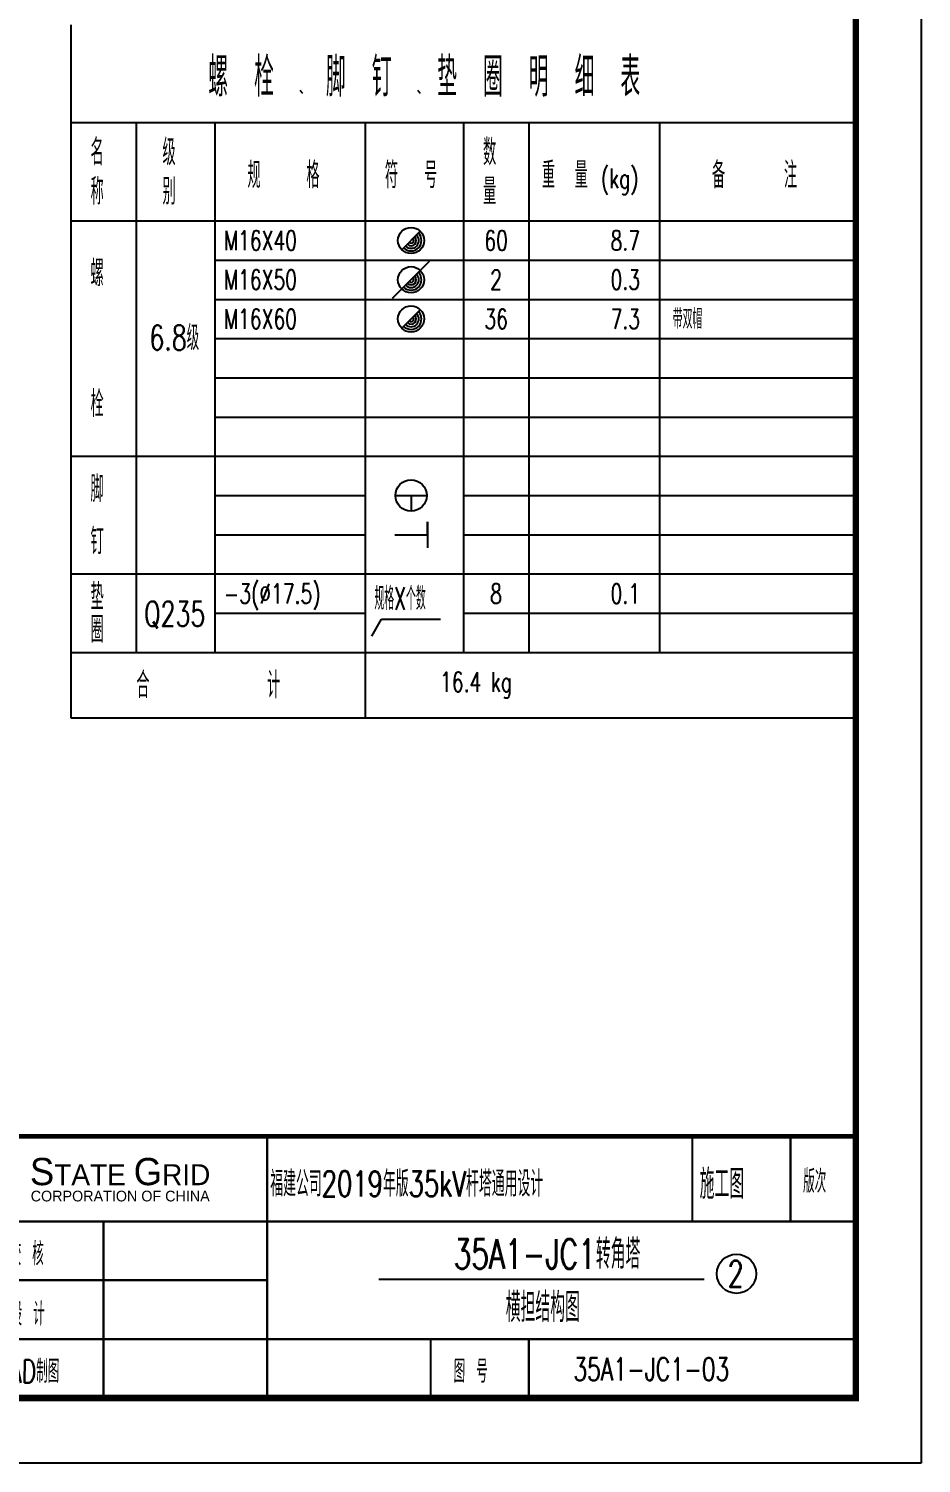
# Model space of a CAD drawing. Header units: millimetres. Extents: x 34299 to 34893, y -8380 to -7960.
# Drawn here: x 34756.2 to 34892.6, y -8379.7 to -8160.3 of the extents above; entities that cross this region are included whole.
import ezdxf
from ezdxf.enums import TextEntityAlignment as Align

# ---------------------------------------------------------------- set-up
doc = ezdxf.new("R2010")
doc.units = ezdxf.units.MM
doc.header["$LTSCALE"] = 10
doc.layers.add('3', color=1, linetype='Continuous')
doc.styles.add('1-2', font='')
doc.styles.get("Standard").update_dxf_attribs({"font": 'SIMPLEX.shx', "width": 0.7, "bigfont": 'gbhzfs.shx'})
doc.styles.get('1-2').set_extended_font_data('STZhongsong')

# ---------------------------------------------------------------- blocks, each defined once
blk = doc.blocks.new('$TD_AUDIT_GENERATED_(5D2)')
at = {"linetype": 'Continuous'}
for p, q in [((-333.977242682997, 467.5581942196441), (-333.977242682997, 47.55819421964407)), ((-333.977242682997, 47.55819421964407), (-927.977242682997, 47.55819421964407))]:
    blk.add_line(p, q, dxfattribs=at)
at = {"linetype": 'Continuous', "const_width": 1}
blk.add_lwpolyline([(-902.977242682997, 57.55819421964407), (-902.977242682997, 457.5581942196441), (-343.977242682997, 457.5581942196441), (-343.977242682997, 57.55819421964407), (-902.977242682997, 57.55819421964407)], dxfattribs=at)
blk = doc.blocks.new('$TD_AUDIT_GENERATED_(5DE)')
at = {"color": 0, "linetype": 'Continuous', "const_width": 0.7}
blk.add_lwpolyline([(327.3260566213691, 477.0055067874211), (507.3260566213691, 477.0055067874211), (507.3260566213691, 437.0055067874211), (327.3260566213691, 437.0055067874211)], close=True, dxfattribs=at)
at = {"color": 0, "linetype": 'Continuous', "const_width": 0.35}
for points in [[(417.3260566213691, 477.0055067874211), (417.3260566213691, 437.0055067874211)], [(482.3260566213691, 477.0055067874211), (482.3260566213691, 464.0055067874211)], [(497.3260566213691, 477.0055067874211), (497.3260566213691, 464.0055067874211)], [(327.3260566213691, 464.0055067874211), (507.3260566213691, 464.0055067874211)], [(392.3260566213691, 464.0055067874211), (392.3260566213691, 437.0055067874211)], [(327.3260566213691, 455.0055067874211), (417.3260566213691, 455.0055067874211)], [(327.3260566213691, 446.0055067874211), (507.3260566213691, 446.0055067874211)], [(457.3260566213691, 446.0055067874211), (457.3260566213691, 437.0055067874211)]]:
    blk.add_lwpolyline(points, dxfattribs=at)
at = {"const_width": 0.35}
blk.add_lwpolyline([(442.3260566213691, 446.0055067874211), (442.3260566213691, 437.0055067874211)], dxfattribs=at)
at = {"oblique": 1, "width": 0.7}
for s, p in [('\\M+5B0E6\\M+5B4CE ', (499.2442835569706, 468.374471592466)), ('\\M+5D0A3 \\M+5BACB ', (377.9417543177694, 457.2733423734555)), ('\\M+5C9E8 \\M+5BCC6 ', (378.0893087716283, 448.0777578234358)), ('CAD\\M+5D6C6\\M+5CDBC  ', (375.6940811398178, 439.3090471225102)), ('\\M+5CDBC \\M+5BAC5 ', (445.8088548951343, 439.3352190369735))]:
    blk.add_text(s, height=3.5, dxfattribs=at).set_placement(p)
at = {"style": '1-2'}
blk.add_text('CORPORATION OF CHINA', height=1.6371, dxfattribs=at).set_placement((381.1837902371278, 467.0549226538912))
at = {"insert": (381.0608694943336, 473.7068296215827), "char_height": 4.16761607070872, "width": 30.14159743860961, "attachment_point": 1, "style": '1-2'}
blk.add_mtext('S{\\H0.7692x;TATE }G{\\H0.7692x;RID}', dxfattribs=at)
at = {"layer": '3', "color": 7, "width": 0.7}
for s, height, p in [('\\M+5B8A3\\M+5BDA8\\M+5B9AB\\M+5CBBE2019\\M+5C4EA\\M+5B0E635kV\\M+5B8CB\\M+5CBFE\\M+5CDA8\\M+5D3C3\\M+5C9E8\\M+5BCC6', 3.9, (417.8042478400181, 467.8015505267219)), ('\\M+5CAA9\\M+5B9A4\\M+5CDBC', 4.5, (483.4383503457336, 467.4569176488955))]:
    blk.add_text(s, height=height, dxfattribs=at).set_placement(p)
blk = doc.blocks.new('GWTKA2')
at = {"color": 0}
for name, p in [('$TD_AUDIT_GENERATED_(5D2)', (23675.20413245491, -9813.433895560807)), ('$TD_AUDIT_GENERATED_(5DE)', (22823.90083315054, -10192.88120812859))]:
    blk.add_blockref(name, p, dxfattribs=at)
blk = doc.blocks.new('M16X40')
blk.add_line((-0.1414200067520142, -0.1414200067520142), (0.1414200067520142, 0.1414200067520142))
blk.add_circle((0, 0), 0.2000000029802322)
for radius in [0.1599984774463594, 0.1199988633531256, 0.0799992387231797, 0.0399996193615898]:
    blk.add_arc((0, 0), radius, 225.0000000000001, 45.00000000000005)
blk = doc.blocks.new('M16X50')
for p, q in [((-0.2828427124746191, -0.2828427124746191), (0.282842712474619, 0.282842712474619)), ((-0.1414200067520142, -0.1414200067520142), (0.1414200067520142, 0.1414200067520142))]:
    blk.add_line(p, q)
blk.add_circle((0, 0), 0.2000000029802322)
for radius in [0.1599984774463594, 0.1199988633531256, 0.0799992387231797, 0.0399996193615898]:
    blk.add_arc((0, 0), radius, 225.0000000000001, 45.00000000000005)
blk = doc.blocks.new('M16X61')
blk.add_line((-0.1414200067520142, -0.1414200067520142), (0.1414200067520142, 0.1414200067520142))
blk.add_circle((0, 0), 0.2000000029802322)
for radius in [0.1599984774463594, 0.1199988633531256, 0.0799992387231797, 0.0399996193615898]:
    blk.add_arc((0, 0), radius, 225.0000000000001, 45.00000000000005)

msp = doc.modelspace()

# ---------------------------------------------------------------- linework, layer by layer
for p, q in [((34762.64163596212, -8159.718551669428), (34762.64163596212, -8265.718551669428)), ((34882.64163596212, -8159.718551669428), (34882.64163596212, -8265.718551669428)), ((34797.64163596212, -8169.718551669428), (34798.02730852794, -8170.1781783353)), ((34815.64163596212, -8169.718551669428), (34816.02730852794, -8170.1781783353)), ((34882.64163596212, -8174.718551669428), (34762.64163596212, -8174.718551669428)), ((34772.64163596212, -8174.718551669428), (34772.64163596212, -8255.718551669428)), ((34784.64163596212, -8174.718551669428), (34784.64163596212, -8255.718551669428)), ((34807.64163596212, -8174.718551669428), (34807.64163596212, -8265.718551669428)), ((34822.64163596212, -8174.718551669428), (34822.64163596212, -8255.718551669428)), ((34832.64163596212, -8174.718551669428), (34832.64163596212, -8255.718551669428)), ((34852.64163596212, -8174.718551669428), (34852.64163596212, -8255.718551669428)), ((34762.64163596212, -8189.718551669428), (34882.64163596212, -8189.718551669428)), ((34784.64163596212, -8195.718551669428), (34882.64163596212, -8195.718551669428)), ((34784.64163596212, -8201.718551669428), (34882.64163596212, -8201.718551669428)), ((34784.64163596212, -8207.718551669428), (34882.64163596212, -8207.718551669428)), ((34784.64163596212, -8213.718551669428), (34882.64163596212, -8213.718551669428)), ((34784.64163596212, -8219.718551669428), (34882.64163596212, -8219.718551669428)), ((34762.64163596212, -8225.718551669428), (34882.64163596212, -8225.718551669428)), ((34784.64163596212, -8231.718551669428), (34807.64163596212, -8231.718551669428)), ((34812.24163596213, -8231.718551669428), (34817.04163596213, -8231.718551669428)), ((34814.64163596212, -8231.718551669428), (34814.64163596212, -8234.118551669428)), ((34822.64163596212, -8231.718551669428), (34882.64163596212, -8231.718551669428)), ((34817.14163596212, -8237.718551669428), (34817.14163596212, -8235.718551669428)), ((34817.14163596212, -8235.718551669428), (34817.14163596212, -8239.718551669428)), ((34784.64163596212, -8237.718551669428), (34807.64163596212, -8237.718551669428)), ((34812.14163596212, -8237.718551669428), (34817.14163596212, -8237.718551669428)), ((34822.64163596212, -8237.718551669428), (34882.64163596212, -8237.718551669428)), ((34762.64163596212, -8243.718551669428), (34882.64163596212, -8243.718551669428)), ((34784.64163596212, -8249.718551669428), (34807.64163596212, -8249.718551669428)), ((34808.64163596212, -8253.218551669428), (34810.14163596212, -8250.620475458074)), ((34810.14163596212, -8250.620475458074), (34819.14163596212, -8250.620475458074)), ((34822.64163596212, -8249.718551669428), (34882.64163596212, -8249.718551669428)), ((34762.64163596212, -8255.718551669428), (34882.64163596212, -8255.718551669428)), ((34762.64163596212, -8265.718551669428), (34882.64163596212, -8265.718551669428))]:
    msp.add_line(p, q)
at = {"color": 7}
msp.add_line((34809.70857708792, -8351.536461762513), (34859.47314640472, -8351.536461762513), dxfattribs=at)
for centre, radius in [((34814.64163596212, -8231.718551669428), 2.4), ((34864.39389347869, -8350.73055578705), 3)]:
    msp.add_circle(centre, radius)

# ---------------------------------------------------------------- block references
msp.add_blockref('GWTKA2', (11551.41474619022, 1386.157149671735))
at = {"xscale": 10, "yscale": 10, "zscale": 10}
for name, p in [('M16X40', (34814.64163596212, -8192.718551669428)), ('M16X50', (34814.64163596212, -8198.718551669428)), ('M16X61', (34814.64163596212, -8204.718551669428))]:
    msp.add_blockref(name, p, dxfattribs=at)

# ---------------------------------------------------------------- texts
for s, height, width, p in [('\\M+5C2DD', 6, 0.7, (34783.64163596212, -8170.718551669428)), ('\\M+5CBA8', 6, 0.7, (34790.64163596212, -8170.718551669428)), ('\\M+5BDC5', 6, 0.7, (34801.64163596212, -8170.718551669428)), ('\\M+5B6A4', 6, 0.7, (34808.64163596212, -8170.718551669428)), ('\\M+5B5E6', 6, 0.7, (34818.64163596212, -8170.718551669428)), ('\\M+5C8A6', 6, 0.7, (34825.64163596212, -8170.718551669428)), ('\\M+5C3F7', 6, 0.7, (34832.64163596212, -8170.718551669428)), ('\\M+5CFB8', 6, 0.7, (34839.64163596212, -8170.718551669428)), ('\\M+5B1ED', 6, 0.7, (34846.64163596212, -8170.718551669428)), ('\\M+5C3FB', 4, 0.7, (34765.64163596212, -8181.218551669428)), ('\\M+5BCB6', 4, 0.7, (34776.64163596212, -8181.218551669428)), ('\\M+5CAFD', 4, 0.7, (34825.64163596212, -8181.218551669428)), ('\\M+5B9E6', 4, 0.7, (34789.64163596212, -8184.718551669428)), ('\\M+5B8F1', 4, 0.7, (34798.64163596212, -8184.718551669428)), ('\\M+5B7FB', 4, 0.7, (34810.64163596212, -8184.718551669428)), ('\\M+5BAC5', 4, 0.7, (34816.64163596212, -8184.718551669428)), ('\\M+5D6D8', 4, 0.7, (34834.64163596212, -8184.718551669428)), ('\\M+5C1BF', 4, 0.7, (34839.64163596212, -8184.718551669428)), ('\\M+5B1B8', 4, 0.7, (34860.64163596212, -8184.718551669428)), ('\\M+5D7A2', 4, 0.7, (34871.64163596212, -8184.718551669428)), ('\\M+5B3C6', 4, 0.7, (34765.64163596212, -8187.218551669428)), ('\\M+5B1F0', 4, 0.7, (34776.64163596212, -8187.218551669428)), ('\\M+5C1BF', 4, 0.7, (34825.64163596212, -8187.218551669428)), ('(kg)', 3, 0.7, (34843.64163596212, -8184.718551669428)), ('M16X40', 3, 0.7, (34786.04163596213, -8194.218551669428)), ('\\M+5C2DD', 4, 0.7, (34765.64163596212, -8199.718551669428)), ('M16X50', 3, 0.7, (34786.04163596213, -8200.218551669428)), ('\\M+5B4F8\\M+5CBAB\\M+5C3B1', 3, 0.7, (34854.64163596212, -8206.218551669428)), ('M16X60', 3, 0.7, (34786.04163596213, -8206.218551669428)), ('6.8\\M+5BCB6', 3.8, 0.7, (34774.64163596212, -8209.493113562661)), ('\\M+5CBA8', 4, 0.7, (34765.64163596212, -8219.718551669428)), ('\\M+5BDC5', 4, 0.7, (34765.64163596212, -8232.718551669428)), ('\\M+5B6A4', 4, 0.7, (34765.64163596212, -8240.718551669428)), ('\\M+5B5E6', 4, 0.7, (34765.64163596212, -8249.218551669428)), ('-3(%%c17.5)', 3, 0.7, (34786.04163596213, -8248.218551669428)), ('\\M+5B9E6\\M+5B8F1X\\M+5B8F6\\M+5CAFD', 3.5, 0.6, (34809.04163596213, -8249.218551669428)), ('Q235', 3.8, 0.7, (34773.84163596213, -8251.718551669428)), ('\\M+5C8A6', 4, 0.7, (34765.64163596212, -8254.218551669428)), ('\\M+5BACF', 4, 0.7, (34772.64163596212, -8262.718551669428)), ('\\M+5BCC6', 4, 0.7, (34792.64163596212, -8262.718551669428)), (' 16.4 kg', 3, 0.7, (34817.64163596212, -8261.718551669428))]:
    msp.add_text(s, height=height, dxfattribs=dict(width=width)).set_placement(p)
at = {"width": 0.7}
for s, height, p in [('60', 3, (34827.64163596212, -8194.218551669428)), ('2', 3, (34827.64163596212, -8200.218551669428)), ('36', 3, (34827.64163596212, -8206.218551669428)), ('8', 3, (34827.64163596212, -8248.218551669428)), ('35A1-JC1\\M+5D7AA\\M+5BDC7\\M+5CBFE', 4.5, (34835.42604400062, -8349.962719794925))]:
    msp.add_text(s, height=height, dxfattribs=at).set_placement(p, align=Align.CENTER)
for s, p in [('8.7', (34849.64163596212, -8194.218551669428)), ('0.3', (34849.64163596212, -8200.218551669428)), ('7.3', (34849.64163596212, -8206.218551669428)), ('0.1', (34849.64163596212, -8248.218551669428))]:
    msp.add_text(s, height=3, dxfattribs=at).set_placement(p, align=Align.RIGHT)
for s, height, p in [('2', 4, (34864.26955241226, -8350.71927871422)), ('\\M+5BAE1\\M+5B5A3\\M+5BDE1\\M+5B9B9\\M+5CDBC', 4.5, (34834.78496692873, -8355.629708988587))]:
    msp.add_text(s, height=height, dxfattribs=at).set_placement(p, align=Align.MIDDLE)
at = {"color": 7, "width": 0.7}
msp.add_text('35A1-JC1-03', height=3.5, dxfattribs=at).set_placement((34839.45842898092, -8367.070766891862))

doc.saveas('drawing.dxf')
